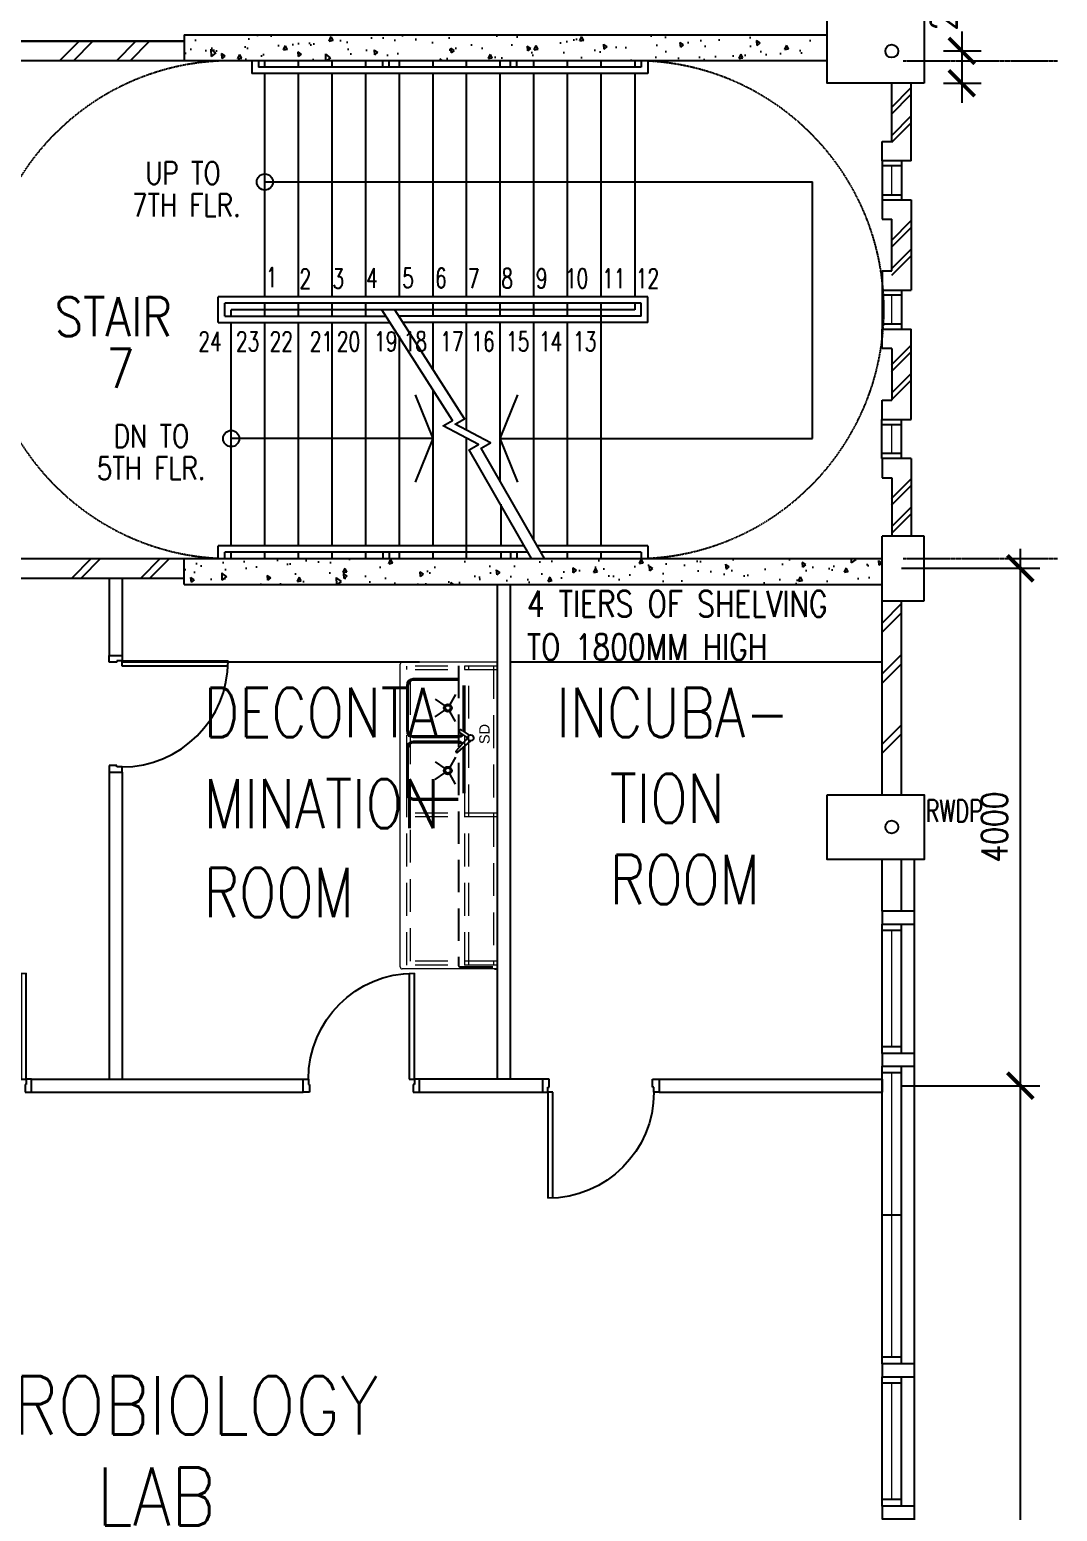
# Model space of a CAD drawing. Extents: x 2687779 to 2997471, y -863049 to -631414.
# Drawn here: x 2775552 to 2783496, y -680899 to -669443 of the extents above; entities that cross this region are included whole.
import ezdxf

# ---------------------------------------------------------------- set-up
doc = ezdxf.new("R2010")
doc.units = 0
doc.header["$LTSCALE"] = 10
doc.header["$MEASUREMENT"] = 0
doc.header["$PDMODE"] = 34
doc.linetypes.add('DASHEDX2', pattern=[38.1, 25.4, -12.7])
doc.linetypes.add('HIDDEN', pattern=[0.375, 0.25, -0.125])
doc.layers.get('0').update_dxf_attribs({"linetype": 'CONTINUOUS'})
doc.layers.get('DEFPOINTS').update_dxf_attribs({"linetype": 'CONTINUOUS'})
for name, color, linetype in [('COL', 3, 'CONTINUOUS'), ('DR', 7, 'CONTINUOUS'), ('FURN', 1, 'CONTINUOUS'), ('H', 1, 'CONTINUOUS'), ('hatch', 7, 'CONTINUOUS'), ('partition', 7, 'CONTINUOUS'), ('PL', 5, 'CONTINUOUS'), ('RWDP', 145, 'CONTINUOUS'), ('stair', 7, 'CONTINUOUS'), ('T50', 3, 'CONTINUOUS'), ('WALL', 2, 'CONTINUOUS'), ('WIN', 5, 'CONTINUOUS')]:
    doc.layers.add(name, color=color, linetype=linetype)
doc.styles.add('ADEY', font='', dxfattribs={"height": 110})
doc.styles.add('DIMTEXT', font='romans.shx', dxfattribs={"width": 0.8, "height": 400})
doc.styles.add('ROMANS', font='romans.shx', dxfattribs={"width": 0.8, "height": 100})
doc.styles.get("Standard").update_dxf_attribs({"font": 'ROMANS.SHX'})
doc.styles.get('ADEY').set_extended_font_data('Arial Black')
doc.dimstyles.new('STANDARD$0', dxfattribs={"dimscale": 0, "dimtxt": 8, "dimasz": 6, "dimexe": 1, "dimexo": 1, "dimgap": 3, "dimtad": 1, "dimdec": 0, "dimlfac": -1, "dimrnd": 1, "dimzin": 0, "dimdsep": 46, "dimtxsty": 'Standard', "dimcen": 0, "dimclrd": 5, "dimclre": 250, "dimadec": 0, "dimazin": 0, "dimtfac": 1, "dimtdec": 4, "dimtofl": 0, "dimtmove": 0, "dimatfit": 3, "dimfxl": 1, "dimtolj": 1, "dimtzin": 0, "dimarcsym": 0})
pattern_1 = [(95, (712569.4, 145976.45), (275.776, 231.40354), [37.5, -412.5]), (40, (712569.4, 145976.45), (-314.996084, 216.884075), [30, -330]), (145.4514, (712592.4, 145995.73), (-39.219734, 448.28764), [31.870095, -350.571056]), (91.1842, (712498.7, 146047.16), (435.8465, 318.80688), [56.25, -618.75]), (141.6356, (712535, 146073.7), (-13.94951, 674.85584), [47.80514, -525.8565]), (36.1842, (712498.7, 146047.16), (-13.95003, 674.85583), [45, -495]), (66, (712551.73, 146064.83), (353.385786, 68.69124), [37.5, -412.5]), (11, (712551.73, 146064.83), (-170.354297, 342.40422), [30, -330]), (116.4514, (712581.18, 146070.56), (183.03181, 411.09531), [31.870095, -350.571056]), (82.5, (712569.41, 145976.45), (-113.396593, 121.994909), [0, -326, 0, -335, 0, -331.25]), (52.5, (712569.41, 145976.45), (-46.436471, 232.454725), [0, -191, 0, -318.5, 0, -126.25]), (12.5, (712490.57, 145897.6), (196.709084, 180.760381), [0, -125, 0, -390, 0, -517.5]), (2.5, (712455.2, 145862.25), (170.794992, 241.579903), [0, -162.5, 0, -259, 0, -367.5])]

# ---------------------------------------------------------------- blocks, each defined once
blk = doc.blocks.new('_ARCHTICK')
at = {"color": 0, "linetype": 'ByBlock', "const_width": 0.15}
blk.add_lwpolyline([(-0.5, -0.5), (0.5, 0.5)], dxfattribs=at)
blk = doc.blocks.new('*D450')
at = {"layer": 'DEFPOINTS', "color": 0, "linetype": 'Continuous', "transparency": 16777216}
for p in [(2782141, -673608), (2783210, -673608), (2782141, -677608)]:
    blk.add_point(p, dxfattribs=at)
at = {"layer": 'hatch', "color": 7, "linetype": 'Continuous', "lineweight": -2, "transparency": 16777216}
for p, q in [((2783210, -677758), (2783210, -673458)), ((2782291, -673608), (2783360, -673608)), ((2782291, -677608), (2783360, -677608))]:
    blk.add_line(p, q, dxfattribs=at)
at = {"layer": 'hatch', "color": 7, "linetype": 'Continuous', "lineweight": -2, "transparency": 16777216, "xscale": 200, "yscale": 200, "zscale": 200}
for p, rotation in [((2783210, -673608), 90), ((2783210, -677608), 270)]:
    blk.add_blockref('_ARCHTICK', p, dxfattribs=dict(at, rotation=rotation))
at = {"layer": 'hatch', "color": 7, "linetype": 'Continuous', "transparency": 16777216, "insert": (2783010, -675608), "char_height": 200, "attachment_point": 5, "rotation": 90, "style": 'ROMANS'}
blk.add_mtext('\\A1;4000', dxfattribs=at)
blk = doc.blocks.new('d900-1b1')
at = {"layer": 'DR'}
for p, q in [((40, 100), (40, 920)), ((80, 919), (80, 100)), ((0, 0), (0, 100)), ((0, 100), (40, 100)), ((50, 0), (0, 0)), ((80, 100), (40, 100)), ((40, 100), (40, 60)), ((40, 60), (50, 60)), ((50, 60), (50, 0)), ((860, 60), (850, 60)), ((850, 60), (850, 0)), ((850, 0), (900, 0)), ((860, 100), (860, 60)), ((900, 100), (860, 100)), ((900, 0), (900, 100))]:
    blk.add_line(p, q, dxfattribs=at)
blk.add_arc((40, 100), 820, 0, 90, dxfattribs=at)
blk = doc.blocks.new('*D401')
at = {"layer": 'DEFPOINTS', "color": 0, "linetype": 'Continuous', "transparency": 16777216}
for p in [(2782141, -677608), (2783210, -677608), (2782141, -693608)]:
    blk.add_point(p, dxfattribs=at)
at = {"layer": 'hatch', "color": 7, "linetype": 'Continuous', "lineweight": -2, "transparency": 16777216}
for p, q in [((2783210, -693758), (2783210, -677458)), ((2782291, -677608), (2783360, -677608)), ((2782291, -693608), (2783360, -693608))]:
    blk.add_line(p, q, dxfattribs=at)
at = {"layer": 'hatch', "color": 7, "linetype": 'Continuous', "lineweight": -2, "transparency": 16777216, "xscale": 200, "yscale": 200, "zscale": 200}
for p, rotation in [((2783210, -677608), 90), ((2783210, -693608), 270)]:
    blk.add_blockref('_ARCHTICK', p, dxfattribs=dict(at, rotation=rotation))
at = {"layer": 'hatch', "color": 7, "linetype": 'Continuous', "transparency": 16777216, "insert": (2783010, -685608), "char_height": 200, "attachment_point": 5, "rotation": 90, "style": 'ROMANS'}
blk.add_mtext('\\A1;16000', dxfattribs=at)
blk = doc.blocks.new('*D451')
at = {"color": 7, "linetype": 'Continuous', "lineweight": -2, "transparency": 16777216}
for p, q in [((2782757, -669458), (2782757, -670008)), ((2782616, -669608), (2782907, -669608)), ((2782616, -669858), (2782907, -669858))]:
    blk.add_line(p, q, dxfattribs=at)
at = {"layer": 'DEFPOINTS', "color": 0, "linetype": 'Continuous', "transparency": 16777216}
for p in [(2782466, -669608), (2782466, -669858), (2782757, -669858)]:
    blk.add_point(p, dxfattribs=at)
at = {"color": 7, "linetype": 'Continuous', "lineweight": -2, "transparency": 16777216, "xscale": 200, "yscale": 200, "zscale": 200}
for p, rotation in [((2782757, -669608), 90), ((2782757, -669858), 270)]:
    blk.add_blockref('_ARCHTICK', p, dxfattribs=dict(at, rotation=rotation))
at = {"color": 7, "linetype": 'Continuous', "transparency": 16777216, "insert": (2782619, -669243), "char_height": 200, "attachment_point": 5, "rotation": 90, "style": 'ROMANS'}
blk.add_mtext('\\A1;250', dxfattribs=at)

msp = doc.modelspace()

# ---------------------------------------------------------------- hatches: boundary and pattern name
at = {"layer": 'hatch', "linetype": 'Continuous'}
h = msp.add_hatch(dxfattribs=at)
h.set_pattern_fill('AR-CONC', color=5, scale=50, angle=45, style=0)
h.set_pattern_definition(pattern_1)
h.paths.add_polyline_path([(2776746.3, -669483.2), (2781716.3, -669483.2), (2781716.3, -669683.2), (2776746.3, -669683.2)])
h = msp.add_hatch(dxfattribs=at)
h.set_pattern_fill('AR-CONC', color=5, scale=50, angle=45, style=0)
h.set_pattern_definition(pattern_1)
h.paths.add_polyline_path([(2776746.3, -673533.2), (2776746.3, -673733.2), (2782141.3, -673733.2), (2782141.3, -673533.2)])

# ---------------------------------------------------------------- linework, layer by layer
at = {"color": 9}
msp.add_line((2782391.3, -681358.2), (2782391.3, -675858.2), dxfattribs=at)
at = {"layer": 'COL'}
for p, q in [((2776746.3, -669483.2), (2781716.3, -669483.2)), ((2776746.3, -669483.2), (2776746.3, -669683.2)), ((2781716.3, -669683.2), (2776746.3, -669683.2)), ((2782141.3, -673858.2), (2782141.3, -673358.2)), ((2782466.3, -673358.2), (2782141.3, -673358.2)), ((2782466.3, -673858.2), (2782466.3, -673358.2)), ((2776746.3, -673533.2), (2782141.3, -673533.2)), ((2776746.3, -673733.2), (2776746.3, -673533.2)), ((2776746.3, -673733.2), (2782141.3, -673733.2)), ((2782141.3, -673858.2), (2782466.3, -673858.2))]:
    msp.add_line(p, q, dxfattribs=at)
for points in [[(2782466.3, -669858.2), (2781716.3, -669858.2), (2781716.3, -669358.2), (2782466.3, -669358.2)], [(2781716.3, -675358.2), (2782466.3, -675358.2), (2782466.3, -675858.2), (2781716.3, -675858.2)]]:
    msp.add_lwpolyline(points, close=True, dxfattribs=at)
at = {"layer": 'FURN', "linetype": 'Continuous'}
for p, q in [((2778566.3, -674333.2), (2776266.3, -674333.2)), ((2782141.3, -674333.2), (2779266.3, -674333.2)), ((2779146.3, -676705.2), (2779166.3, -676705.2))]:
    msp.add_line(p, q, dxfattribs=at)
at = {"layer": 'FURN', "lineweight": 18}
for p, q in [((2778416.3, -676690.2), (2778416.3, -674348.2)), ((2779166.3, -674333.2), (2778431.3, -674333.2)), ((2779166.3, -676705.2), (2778431.3, -676705.2))]:
    msp.add_line(p, q, dxfattribs=at)
at = {"layer": 'FURN', "color": 8, "linetype": 'DASHEDX2', "lineweight": 5}
for p, q in [((2779166.3, -674363.2), (2778466.3, -674363.2)), ((2778466.3, -676675.2), (2778466.3, -674363.2)), ((2779166.3, -674393.2), (2778466.3, -674393.2)), ((2778496.3, -676645.2), (2778496.3, -674393.2)), ((2778916.3, -676675.2), (2778916.3, -674363.2)), ((2778946.3, -676675.2), (2778946.3, -674363.2)), ((2779136.3, -674363.2), (2779136.3, -676675.2)), ((2779166.3, -675500.2), (2778466.3, -675500.2)), ((2779166.3, -675530.2), (2778466.3, -675530.2)), ((2779166.3, -676645.2), (2778466.3, -676645.2)), ((2779166.3, -676675.2), (2778466.3, -676675.2))]:
    msp.add_line(p, q, dxfattribs=at)
at = {"layer": 'FURN', "linetype": 'HIDDEN', "ltscale": 100}
for p, q in [((2778866.3, -674362.9), (2778866.3, -676675.2)), ((2778881.3, -676690.2), (2779166.3, -676690.2))]:
    msp.add_line(p, q, dxfattribs=at)
at = {"layer": 'FURN'}
for p, q in [((2778686.1, -674619.4), (2778760.1, -674670.6)), ((2778843, -674582.8), (2778799.3, -674661.5)), ((2778686.1, -674756), (2778760.1, -674704.8)), ((2778843, -674792.6), (2778799.3, -674713.9)), ((2778881.5, -674882.2), (2778937.4, -674917.9)), ((2778894.3, -674862.3), (2778950.2, -674898)), ((2778937.5, -674920.4), (2778849.1, -675019.5)), ((2778958.9, -674941.8), (2778859.8, -675030.2)), ((2778686.1, -675103.4), (2778760.1, -675154.6)), ((2778843, -675066.8), (2778799.3, -675145.5)), ((2778686.1, -675240), (2778760.1, -675188.8)), ((2778843, -675276.6), (2778799.3, -675197.9))]:
    msp.add_line(p, q, dxfattribs=at)
for points in [[(2778466.3, -674514.1), (2778466.3, -674861.3)], [(2778476.3, -674514.1), (2778476.3, -674861.3)], [(2778864.9, -674462.7), (2778517.7, -674462.7)], [(2778864.9, -674472.7), (2778517.7, -674472.7)], [(2778906.3, -674861.3), (2778906.3, -674514.1)], [(2778916.3, -674861.3), (2778916.3, -674514.1)], [(2778466.3, -674998.1), (2778466.3, -675345.3)], [(2778476.3, -674998.1), (2778476.3, -675345.3)], [(2778517.7, -674902.7), (2778864.9, -674902.7)], [(2778517.7, -674912.7), (2778864.9, -674912.7)], [(2778864.9, -674946.7), (2778517.7, -674946.7)], [(2778864.9, -674956.7), (2778517.7, -674956.7)], [(2778906.3, -675345.3), (2778906.3, -674998.1)], [(2778916.3, -675345.3), (2778916.3, -674998.1)], [(2778517.7, -675386.7), (2778864.9, -675386.7)], [(2778517.7, -675396.7), (2778864.9, -675396.7)]]:
    msp.add_lwpolyline(points, dxfattribs=at)
for centre, radius in [((2778784.7, -674687.7), 30), ((2778784.7, -674687.7), 20), ((2778960.6, -674918.7), 23.2), ((2778784.7, -675171.7), 30), ((2778784.7, -675171.7), 20)]:
    msp.add_circle(centre, radius, dxfattribs=at)
at = {"layer": 'FURN', "lineweight": 18}
for centre, start, end in [((2778431.3, -674348.2), 90, 180), ((2778431.3, -676690.2), 180, 270)]:
    msp.add_arc(centre, 15, start, end, dxfattribs=at)
at = {"layer": 'FURN'}
for centre, radius, start, end in [((2778517.7, -674514.1), 51.4, 90, 180), ((2778517.7, -674514.1), 41.4, 90, 180), ((2778517.7, -674861.3), 51.4, 180, 270), ((2778517.7, -674861.3), 41.4, 180, 270), ((2778883.7, -674869.5), 12.8, 34.378, 260.4414), ((2778864.9, -674861.3), 41.4, 348.63742, 0), ((2778864.9, -674861.3), 51.4, 344.36487, 0), ((2778517.7, -674998.1), 51.4, 90, 180), ((2778517.7, -674998.1), 41.4, 90, 180), ((2778864.9, -674861.3), 41.4, 270, 315.33627), ((2778864.9, -674861.3), 51.4, 270, 317.71105), ((2778864.9, -674998.1), 51.4, 45.56701, 90), ((2778864.9, -674998.1), 41.4, 44.91191, 90), ((2778864.9, -674998.1), 41.4, 0, 11.99438), ((2778864.9, -674998.1), 51.4, 0, 18.18245), ((2778854.4, -675024.9), 7.55, 135, 315), ((2778517.7, -675345.3), 51.4, 180, 270), ((2778517.7, -675345.3), 41.4, 180, 270)]:
    msp.add_arc(centre, radius, start, end, dxfattribs=at)
at = {"layer": 'FURN', "linetype": 'HIDDEN', "ltscale": 30}
msp.add_arc((2778881.3, -676675.2), 15, 180, 270, dxfattribs=at)
at = {"layer": 'H'}
for p, q in [((2782214.2, -670044), (2782364.2, -669894)), ((2782214.2, -670095.7), (2782364.2, -669945.7)), ((2782216.3, -670260.7), (2782366.3, -670110.7)), ((2782216.3, -670312.4), (2782366.3, -670162.4)), ((2782214.2, -671072.6), (2782364.2, -670922.6)), ((2782214.2, -671124.3), (2782364.2, -670974.3)), ((2782216.3, -671289.4), (2782366.3, -671139.4)), ((2782216.3, -671341), (2782366.3, -671191)), ((2782214.2, -672035.1), (2782364.2, -671885.1)), ((2782214.2, -672086.8), (2782364.2, -671936.8)), ((2782216.3, -672251.9), (2782366.3, -672101.9)), ((2782216.3, -672303.5), (2782366.3, -672153.5)), ((2782214.2, -673068.3), (2782364.2, -672918.3)), ((2782214.2, -673120), (2782364.2, -672970)), ((2782216.3, -673285), (2782366.3, -673135)), ((2782216.3, -673336.7), (2782366.3, -673186.7)), ((2776028.8, -673533.2), (2775878.8, -673683.2)), ((2776099.5, -673533.2), (2775949.5, -673683.2)), ((2776561.5, -673533.2), (2776411.5, -673683.2)), ((2776632.2, -673533.2), (2776482.2, -673683.2)), ((2782291.3, -673881.1), (2782141.3, -674031.1)), ((2782291.3, -673951.8), (2782141.3, -674101.8)), ((2782291.3, -674274.7), (2782141.3, -674424.7)), ((2782291.3, -674345.5), (2782141.3, -674495.5)), ((2782291.3, -674816.8), (2782141.3, -674966.8)), ((2782291.3, -674887.6), (2782141.3, -675037.6))]:
    msp.add_line(p, q, dxfattribs=at)
at = {"layer": 'hatch', "color": 1}
for p, q in [((2775783.8, -669683.2), (2775933.8, -669533.2)), ((2775889.9, -669683.2), (2776039.9, -669533.2)), ((2776223.6, -669683.2), (2776373.6, -669533.2)), ((2776329.7, -669683.2), (2776479.7, -669533.2))]:
    msp.add_line(p, q, dxfattribs=at)
at = {"layer": 'partition'}
for p, q in [((2776166.3, -673683.2), (2776166.3, -674283.2)), ((2776266.3, -673683.2), (2776266.3, -674283.2)), ((2779166.3, -673733.2), (2779166.3, -677558.1)), ((2779266.3, -673733.2), (2779266.3, -677558.1)), ((2776166.3, -675183.2), (2776166.3, -677558.1)), ((2776266.3, -675183.2), (2776266.3, -677558.1)), ((2782141.3, -677558.2), (2782141.3, -677658.2))]:
    msp.add_line(p, q, dxfattribs=at)
at = {"layer": 'partition', "linetype": 'Continuous'}
for p, q in [((2775566.3, -677558.2), (2777666.3, -677558.2)), ((2779517.1, -677558.2), (2778566.3, -677558.1)), ((2780417.1, -677558.2), (2782141.3, -677558.2)), ((2775566.3, -677658.2), (2777666.3, -677658.2)), ((2778566.3, -677658.1), (2779517.1, -677658.2)), ((2780417.1, -677658.1), (2782141.3, -677658.2))]:
    msp.add_line(p, q, dxfattribs=at)
at = {"layer": 'PL', "color": 5}
for p, q in [((2782141.3, -670458.2), (2782141.3, -670758.2)), ((2782291.3, -670496.2), (2782141.3, -670496.2)), ((2782291.3, -670458.2), (2782291.3, -670758.2)), ((2782141.3, -671458.2), (2782141.3, -671758.2)), ((2782291.3, -671496.2), (2782141.3, -671496.2)), ((2782291.3, -671458.2), (2782291.3, -671758.2)), ((2782291.3, -671720.2), (2782141.3, -671720.2)), ((2782139.9, -672758.2), (2782139.9, -672458.2)), ((2782291.3, -672758.2), (2782291.3, -672458.2)), ((2782291.3, -672720.2), (2782141.3, -672720.2))]:
    msp.add_line(p, q, dxfattribs=at)
at = {"layer": 'RWDP', "color": 142, "linetype": 'Continuous'}
for centre in [(2782216.3, -669609.1), (2782216.3, -675608.2)]:
    msp.add_circle(centre, 50, dxfattribs=at)
at = {"layer": 'stair', "color": 193}
for p, q in [((2777270, -669683.2), (2777270, -669783.2)), ((2777320, -669683.2), (2777320, -669733.2)), ((2780280, -669733.2), (2777320, -669733.2)), ((2778281.7, -669733.2), (2778281.7, -669683.2)), ((2778331.7, -669733.2), (2778331.7, -669683.2)), ((2779268.3, -669733.2), (2779268.3, -669683.2)), ((2779318.3, -669733.2), (2779318.3, -669683.2)), ((2780280, -669683.2), (2780280, -669733.2)), ((2780330, -669683.2), (2780330, -669783.2)), ((2780330, -669783.2), (2777270, -669783.2)), ((2780330, -671508.2), (2777010, -671508.2)), ((2777010, -671708.2), (2777010, -671508.2)), ((2780280, -671558.2), (2777060, -671558.2)), ((2777060, -671658.2), (2777060, -671558.2)), ((2780280, -671658.2), (2780280, -671558.2)), ((2780330, -671708.2), (2780330, -671508.2)), ((2777060, -671658.2), (2778305.2, -671658.2)), ((2780280, -671658.2), (2778405.8, -671658.2)), ((2777010, -671708.2), (2778337.1, -671708.2)), ((2780330, -671708.2), (2778437.7, -671708.2)), ((2777010, -673533.2), (2777010, -673433.2)), ((2779373.3, -673433.2), (2777010, -673433.2)), ((2777060, -673533.2), (2777060, -673483.2)), ((2779401.9, -673483.2), (2777060, -673483.2)), ((2778281.7, -673483.2), (2778281.7, -673533.2)), ((2778331.7, -673483.2), (2778331.7, -673533.2)), ((2779268.3, -673483.2), (2779268.3, -673533.2)), ((2779318.3, -673483.2), (2779318.3, -673533.2)), ((2780330, -673433.2), (2779473.9, -673433.2)), ((2780280, -673483.2), (2779502.5, -673483.2)), ((2780280, -673483.2), (2780280, -673533.2)), ((2780330, -673433.2), (2780330, -673533.2))]:
    msp.add_line(p, q, dxfattribs=at)
at = {"layer": 'stair'}
for p, q in [((2777370, -669733.2), (2777370, -669683.2)), ((2777630, -669733.2), (2777630, -669683.2)), ((2777890, -669733.2), (2777890, -669683.2)), ((2778150, -669733.2), (2778150, -669683.2)), ((2778410, -669733.2), (2778410, -669683.2)), ((2778670, -669733.2), (2778670, -669683.2)), ((2778930, -669733.2), (2778930, -669683.2)), ((2779190, -669733.2), (2779190, -669683.2)), ((2779450, -669733.2), (2779450, -669683.2)), ((2779710, -669733.2), (2779710, -669683.2)), ((2779970, -669733.2), (2779970, -669683.2)), ((2780230, -669683.2), (2780230, -669733.2)), ((2777370, -671508.2), (2777370, -669783.2)), ((2777630, -671508.2), (2777630, -669783.2)), ((2777890, -671508.2), (2777890, -669783.2)), ((2778150, -671508.2), (2778150, -669783.2)), ((2778410, -671508.2), (2778410, -669783.2)), ((2778670, -671508.2), (2778670, -669783.2)), ((2778930, -671508.2), (2778930, -669783.2)), ((2779190, -671508.2), (2779190, -669783.2)), ((2779450, -671508.2), (2779450, -669783.2)), ((2779710, -671508.2), (2779710, -669783.2)), ((2779970, -671508.2), (2779970, -669783.2)), ((2780230, -669783.2), (2780230, -671508.2)), ((2777370, -670620.7), (2781602.6, -670620.7)), ((2781602.6, -672604.8), (2781602.6, -670620.7)), ((2777370, -671608.2), (2777370, -671558.2)), ((2777630, -671608.2), (2777630, -671558.2)), ((2777890, -671608.2), (2777890, -671558.2)), ((2777890, -671608.2), (2777890, -671558.2)), ((2778150, -671608.2), (2778150, -671558.2)), ((2778150, -671608.2), (2778150, -671558.2)), ((2778670, -671608.2), (2778670, -671558.2)), ((2778930, -671608.2), (2778930, -671558.2)), ((2779190, -671608.2), (2779190, -671558.2)), ((2779450, -671608.2), (2779450, -671558.2)), ((2779710, -671608.2), (2779710, -671558.2)), ((2779970, -671608.2), (2779970, -671558.2)), ((2779970, -673433.2), (2779970, -671558.2)), ((2780230, -671558.2), (2780230, -671608.2)), ((2777405, -671608.2), (2777110, -671608.2)), ((2777110, -671658.2), (2777110, -671608.2)), ((2780230, -671608.2), (2777370, -671608.2)), ((2777370, -671658.2), (2777370, -671608.2)), ((2777630, -671658.2), (2777630, -671608.2)), ((2777890, -671658.2), (2777890, -671608.2)), ((2778150, -671658.2), (2778150, -671608.2)), ((2780230, -671608.2), (2778430.7, -671608.2)), ((2778670, -671658.2), (2778670, -671608.2)), ((2778670, -671658.2), (2778670, -671612.5)), ((2778930, -671658.2), (2778930, -671608.2)), ((2778930, -671658.2), (2778930, -671608.2)), ((2779190, -671658.2), (2779190, -671608.2)), ((2779190, -671658.2), (2779190, -671608.2)), ((2779450, -671658.2), (2779450, -671608.2)), ((2779450, -671658.2), (2779450, -671608.2)), ((2779710, -671658.2), (2779710, -671608.2)), ((2779710, -671658.2), (2779710, -671608.2)), ((2779970, -671658.2), (2779970, -671608.2)), ((2779970, -671658.2), (2779970, -671608.2)), ((2777110, -673433.2), (2777110, -671708.2)), ((2777370, -673433.2), (2777370, -671708.2)), ((2777630, -673433.2), (2777630, -671708.2)), ((2777890, -673433.2), (2777890, -671708.2)), ((2778150, -673433.2), (2778150, -671708.2)), ((2778670, -672071.8), (2778670, -671708.2)), ((2778930, -672540.1), (2778930, -671708.2)), ((2779190, -672936.6), (2779190, -671708.2)), ((2779450, -673391.4), (2779450, -671708.2)), ((2779710, -673433.2), (2779710, -671708.2)), ((2778410, -673433.2), (2778410, -671810.8)), ((2778670, -673433.2), (2778670, -672230.1)), ((2778670, -672604.8), (2777110, -672604.8)), ((2778930, -673533.2), (2778930, -672602.1)), ((2779190, -672604.8), (2781602.6, -672604.8)), ((2779197.5, -673433.2), (2779197.5, -673112.5)), ((2777110, -673533.2), (2777110, -673483.2)), ((2777370, -673533.2), (2777370, -673483.2)), ((2777630, -673533.2), (2777630, -673483.2)), ((2777890, -673533.2), (2777890, -673483.2)), ((2778150, -673533.2), (2778150, -673483.2)), ((2778410, -673533.2), (2778410, -673483.2)), ((2778670, -673533.2), (2778670, -673483.2)), ((2779197.5, -673533.2), (2779197.5, -673483.2)), ((2779710, -673533.2), (2779710, -673483.2)), ((2779970, -673533.2), (2779970, -673483.2))]:
    msp.add_line(p, q, dxfattribs=at)
at = {"layer": 'stair', "color": 5, "linetype": 'HIDDEN'}
for p, q in [((2782305, -669683.2), (2783496, -669683.2)), ((2782305, -673533.2), (2783496, -673533.2))]:
    msp.add_line(p, q, dxfattribs=at)
at = {"layer": 'stair'}
for points in [[(2779430.5, -673533.2), (2778949.3, -672691.3), (2779021.5, -672650), (2778748, -672506.9), (2778820.2, -672465.6), (2778273.3, -671608.2)], [(2779531, -673533.2), (2779042.1, -672677.9), (2779114.4, -672636.6), (2778840.9, -672493.5), (2778913.1, -672452.2), (2778373.8, -671608.2)]]:
    msp.add_lwpolyline(points, dxfattribs=at)
at = {"layer": 'stair', "color": 4, "linetype": 'Continuous'}
for points in [[(2778535.3, -672941.8), (2778670, -672604.8), (2778535.3, -672267.7)], [(2779324.8, -672941.8), (2779190, -672604.8), (2779324.8, -672267.7)]]:
    msp.add_lwpolyline(points, dxfattribs=at)
at = {"layer": 'stair', "color": 2, "linetype": 'Continuous'}
for centre in [(2777370, -670620.7), (2777110, -672604.8)]:
    msp.add_circle(centre, 62.5, dxfattribs=at)
at = {"layer": 'stair', "color": 1, "linetype": 'HIDDEN'}
for centre, start, end in [((2777110, -671608.2), 90, 270), ((2780230, -671608.2), 270, 90)]:
    msp.add_arc(centre, 1925, start, end, dxfattribs=at)
at = {"layer": 'WALL'}
for p, q in [((2776746.3, -669533.2), (2772591.3, -669533.2)), ((2773041.3, -669533.2), (2776746.3, -669533.2)), ((2776746.3, -669683.2), (2774516.3, -669683.2)), ((2782366.3, -670458.2), (2782366.3, -669858.2)), ((2782141.3, -670308.2), (2782216.3, -670308.2)), ((2782141.3, -670458.2), (2782141.3, -670308.2)), ((2782366.3, -670458.2), (2782141.3, -670458.2)), ((2782141.3, -670758.2), (2782141.3, -670908.2)), ((2782141.3, -670758.2), (2782366.3, -670758.2)), ((2782366.3, -670758.2), (2782366.3, -671458.2)), ((2782141.3, -670908.2), (2782216.3, -670908.2)), ((2782216.3, -671308.2), (2782216.3, -670908.2)), ((2782141.3, -671308.2), (2782216.3, -671308.2)), ((2782366.3, -672458.2), (2782366.3, -671758.2)), ((2782216.3, -671908.2), (2782141.3, -671908.2)), ((2782216.3, -671908.2), (2782216.3, -672308.2)), ((2782141.3, -672458.2), (2782141.3, -672308.2)), ((2782141.3, -672308.2), (2782216.3, -672308.2)), ((2782141.3, -672458.2), (2782366.3, -672458.2)), ((2782366.3, -672758.2), (2782141.3, -672758.2)), ((2782141.3, -672758.2), (2782141.3, -672908.2)), ((2782366.3, -672758.2), (2782366.3, -673358.2)), ((2782141.3, -672908.2), (2782216.3, -672908.2)), ((2782216.3, -672908.2), (2782216.3, -673358.2)), ((2774516.3, -673533.2), (2776746.3, -673533.2)), ((2774366.3, -673683.2), (2776746.3, -673683.2)), ((2782141.3, -675358.2), (2782141.3, -673858.2)), ((2782291.3, -675358.2), (2782291.3, -673858.2)), ((2782141.3, -676258.2), (2782141.3, -675858.2)), ((2782291.3, -676258.2), (2782291.3, -675858.2))]:
    msp.add_line(p, q, dxfattribs=at)
for points in [[(2782216.3, -670308.2), (2782216.3, -669858.2)], [(2782141.3, -671308.2), (2782141.3, -671458.2), (2782366.3, -671458.2)], [(2782141.3, -671908.2), (2782141.3, -671758.2), (2782366.3, -671758.2)]]:
    msp.add_lwpolyline(points, dxfattribs=at)
for points in [[(2782391.3, -676258.2), (2782141.3, -676258.2), (2782141.3, -676358.2), (2782391.3, -676358.2)], [(2782391.3, -677358.2), (2782141.3, -677358.2), (2782141.3, -677458.2), (2782391.3, -677458.2)], [(2782391.3, -679758.2), (2782141.3, -679758.2), (2782141.3, -679858.2), (2782391.3, -679858.2)], [(2782391.3, -680858.2), (2782141.3, -680858.2), (2782141.3, -680958.2), (2782391.3, -680958.2)]]:
    msp.add_lwpolyline(points, close=True, dxfattribs=at)
at = {"layer": 'WIN'}
for p, q in [((2782141.3, -670720.2), (2782291.3, -670720.2)), ((2782141.3, -670908.2), (2782216.3, -670908.2)), ((2782141.3, -672496.2), (2782291.3, -672496.2)), ((2782141.3, -677358.2), (2782141.3, -676358.2)), ((2782291.3, -677358.2), (2782291.3, -676358.2)), ((2782291.3, -676408.2), (2782141.3, -676408.2)), ((2782291.3, -677308.2), (2782141.3, -677308.2)), ((2782141.3, -679758.2), (2782141.3, -677458.2)), ((2782291.3, -677508.2), (2782141.3, -677508.2)), ((2782291.3, -679758.2), (2782291.3, -677458.2)), ((2782291.3, -678608.2), (2782141.3, -678608.2)), ((2782291.3, -679708.2), (2782141.3, -679708.2)), ((2782141.3, -680858.2), (2782141.3, -679858.2)), ((2782291.3, -679908.2), (2782141.3, -679908.2)), ((2782291.3, -680858.2), (2782291.3, -679858.2)), ((2782291.3, -680808.2), (2782141.3, -680808.2))]:
    msp.add_line(p, q, dxfattribs=at)
at = {"layer": 'WIN', "const_width": 10, "flags": 128}
for points in [[(2782216.3, -670496.2), (2782216.3, -670720.2)], [(2782216.3, -671496.2), (2782216.3, -671720.2)], [(2782216.3, -672720.2), (2782216.3, -672496.2)], [(2782216.3, -677308.2), (2782216.3, -676408.2)], [(2782216.3, -679708.2), (2782216.3, -677508.2)], [(2782216.3, -679908.2), (2782216.3, -680808.2)]]:
    msp.add_lwpolyline(points, dxfattribs=at)

# ---------------------------------------------------------------- block references
at = {"layer": 'DR', "rotation": 270}
msp.add_blockref('d900-1b1', (2776166.3, -674283.2), dxfattribs=at)
at = {"layer": 'DR', "xscale": -1}
for p in [(2775566.3, -677658.1), (2778566.3, -677658.1)]:
    msp.add_blockref('d900-1b1', p, dxfattribs=at)
at = {"layer": 'DR', "xscale": -1, "rotation": 180}
msp.add_blockref('d900-1b1', (2779517.1, -677558.3), dxfattribs=at)

# ---------------------------------------------------------------- texts
at = {"layer": 'FURN', "linetype": 'Continuous', "insert": (2779395, -673783.1), "char_height": 200, "width": 2653.586, "attachment_point": 1, "style": 'DIMTEXT'}
msp.add_mtext('4 TIERS OF SHELVING TO 1800MM HIGH ', dxfattribs=at)
at = {"layer": 'FURN', "insert": (2779027.5, -674966.7), "char_height": 80, "width": 577.511, "attachment_point": 1, "rotation": 90, "style": 'ADEY'}
msp.add_mtext('{\\fArial|b0|i0|c0|p34;SD}', dxfattribs=at)
at = {"layer": 'RWDP', "color": 142, "style": 'ROMANS', "width": 0.7}
msp.add_text('RWDP', height=170, dxfattribs=at).set_placement((2782478.6, -675568.9))
at = {"layer": 'stair', "color": 7, "linetype": 'Continuous', "style": 'ROMANS', "width": 0.8}
for s, p in [('UP TO', (2776446.5, -670639.5)), ('7TH FLR.', (2776344.1, -670888.8)), ('DN TO', (2776202.6, -672672.7)), ('5TH FLR.', (2776071.6, -672922))]:
    msp.add_text(s, height=175, rotation=359.99999, dxfattribs=at).set_placement(p)
at = {"layer": 'stair', "color": 7, "linetype": 'Continuous', "style": 'ROMANS', "width": 0.7}
for s, p in [('1', (2777378.2, -671433.2)), ('2', (2777637.7, -671443.7)), ('3', (2777892.2, -671443.7)), ('4', (2778152.8, -671438.4)), ('5', (2778432.2, -671438.4)), ('6', (2778685.7, -671438.4)), ('7', (2778939.2, -671443.2)), ('8', (2779198.7, -671440.7)), ('9', (2779465.2, -671440.7)), ('10', (2779689.7, -671441.7)), ('11', (2779977.8, -671441.7)), ('12', (2780237.8, -671441.7)), ('24', (2776856, -671928.4)), ('23', (2777147, -671928.4)), ('22', (2777407, -671928.4)), ('21', (2777717.7, -671928.4)), ('20', (2777927, -671928.4)), ('19', (2778214.9, -671928.4)), ('18', (2778442.8, -671928.4)), ('17', (2778725.5, -671928.4)), ('16', (2778967, -671928.4)), ('15', (2779234.6, -671928.4)), ('14', (2779488.7, -671928.4)), ('13', (2779752.5, -671928.4))]:
    msp.add_text(s, height=150, dxfattribs=at).set_placement(p)
at = {"layer": 'T50', "color": 2, "style": 'ROMANS', "width": 0.85}
for s, p in [('STAIR', (2775745.5, -671811.8)), ('7', (2776144.8, -672211.7))]:
    msp.add_text(s, height=300, dxfattribs=at).set_placement(p)
at = {"layer": 'T50', "color": 3}
for s, height, style, width, p in [('DECONTA', 380, 'DIMTEXT', 0.8, (2776898.8, -674913.2)), ('INCUBA-', 380, 'DIMTEXT', 0.8, (2779624.8, -674913.2)), ('TION ', 380, 'DIMTEXT', 0.8, (2780037.4, -675576.3)), ('MINATION', 380, 'DIMTEXT', 0.8, (2776898.8, -675618.2)), ('ROOM', 380, 'DIMTEXT', 0.8, (2780037.4, -676204.3)), ('ROOM', 380, 'DIMTEXT', 0.8, (2776898.8, -676304.2)), ('MICROBIOLOGY', 450, 'ROMANS', 0.85, (2774557.5, -680304.9)), ('LAB', 450, 'ROMANS', 0.85, (2776070.3, -681009.2))]:
    msp.add_text(s, height=height, dxfattribs=dict(at, style=style, width=width)).set_placement(p)

# ---------------------------------------------------------------- dimensions: what is measured, and where the dimension line sits
at = {"linetype": 'Continuous'}
dim = msp.add_linear_dim(base=(2782756.6, -669858.2), p1=(2782466.3, -669608.2), p2=(2782466.3, -669858.2), angle=270, dimstyle='STANDARD$0', override={"dimscale": 100, "dimtxt": 2, "dimasz": 2, "dimexe": 1.5, "dimexo": 1.5, "dimgap": 1, "dimtxsty": 'ROMANS', "dimblk": 'ARCHTICK', "dimdle": 1.5, "dimclrd": 7, "dimclre": 7, "dimclrt": 7, "dimtdec": 0, "dimtmove": 2}, dxfattribs=at)
dim.commit()
dim.dimension.update_dxf_attribs({"geometry": '*D451', "text_midpoint": (2782619.1, -669243.2), "dimtype": 161})
at = {"layer": 'hatch', "linetype": 'Continuous'}
for p1, p2, picture, middle in [((2782141.3, -677608.2), (2782141.3, -673608.2), '*D450', (2783010.4, -675608.2)), ((2782141.3, -693608.2), (2782141.3, -677608.2), '*D401', (2783010.4, -685608.2))]:
    dim = msp.add_aligned_dim(p1=p1, p2=p2, distance=-1069.1, dimstyle='STANDARD$0', override={"dimscale": 100, "dimtxt": 2, "dimasz": 2, "dimexe": 1.5, "dimexo": 1.5, "dimgap": 1, "dimtxsty": 'ROMANS', "dimblk": 'ARCHTICK', "dimdle": 1.5, "dimclrd": 7, "dimclre": 7, "dimclrt": 7, "dimtdec": 0, "dimtmove": 2}, dxfattribs=at)
    dim.commit()
    dim.dimension.update_dxf_attribs({"geometry": picture, "text_midpoint": middle})

doc.saveas('drawing.dxf')
